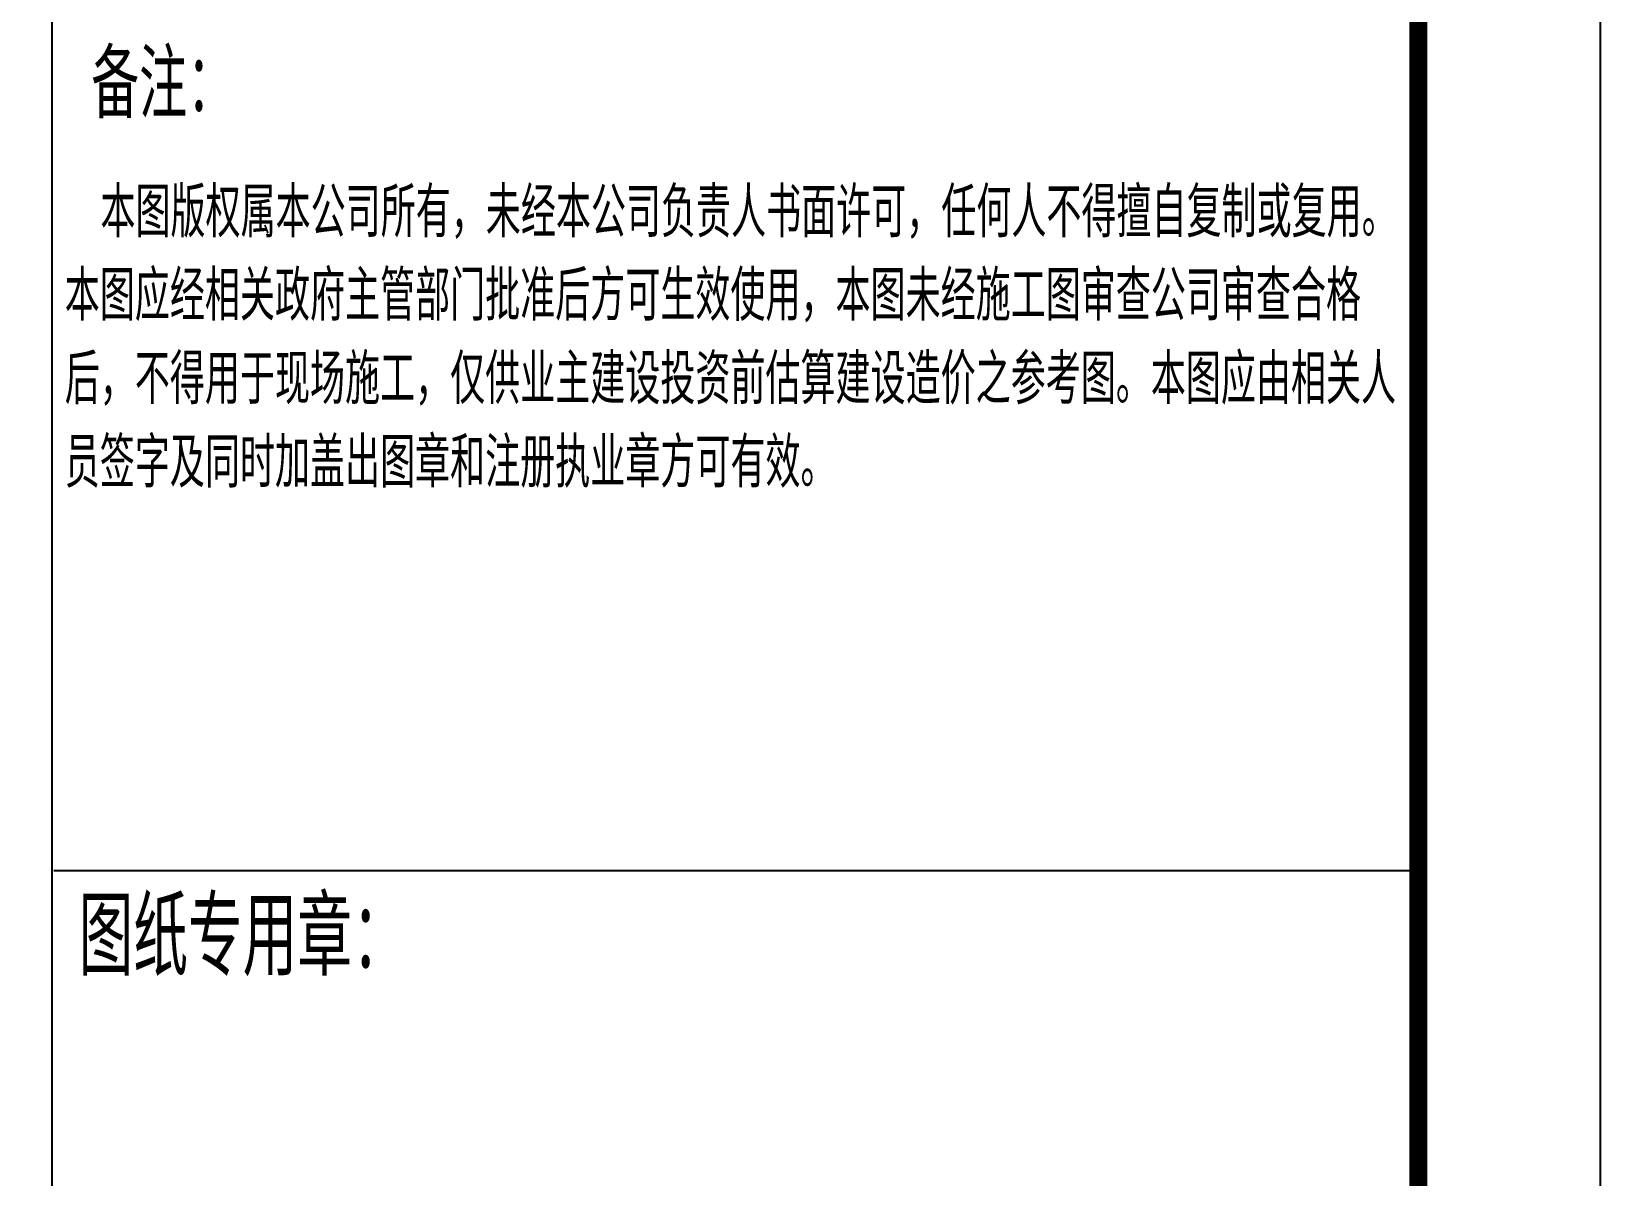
# Model space of a CAD drawing. Extents: x -695846 to 822170, y -413475 to 397179.
# Drawn here: x 579411 to 588020, y -37510 to -31226 of the extents above; entities that cross this region are included whole.
import ezdxf

# ---------------------------------------------------------------- set-up
doc = ezdxf.new("R2010")
doc.units = 0
doc.header["$LTSCALE"] = 1000
doc.header["$MEASUREMENT"] = 0
doc.layers.add('T-图框-175', color=175, linetype='Continuous')
doc.layers.add('TK', color=4, linetype='Continuous')
doc.styles.add('tk', font='txt.shx', dxfattribs={"width": 0.7, "bigfont": 'hztxt.shx'})

# ---------------------------------------------------------------- blocks, each defined once
blk = doc.blocks.new('备注')
at = {"layer": 'TK', "insert": (2526775, -172239.4), "char_height": 313.797, "attachment_point": 1, "style": 'tk'}
blk.add_mtext_dynamic_manual_height_columns(' {\\H0.875x;本图版权属本公司所有，未经本公司负责人书面许可，任何人不得擅自复制或复用。本图应经相关政府主管部门批准后方可生效使用，本图未经施工图审查公司审查合格后，不得用于现场施工，仅供业主建设投资前估算建设造价之参考图。本图应由相关人员签字及同时加盖出图章和注册执业章方可有效。}', width=7379.473, gutter_width=1470, heights=[0], dxfattribs=at)
blk = doc.blocks.new('3er1t35wer1t')
at = {"layer": 'TK', "color": 7}
blk.add_line((313394.3, 294154.6), (320894.3, 294154.6), dxfattribs=at)
blk.add_lwpolyline([(313385.4, 263477.1), (313385.4, 303477.1), (320885.4, 303477.1), (320885.4, 263477.1)], close=True, dxfattribs=at)
at = {"lineweight": 20}
blk.add_blockref('备注', (-2213320.2, 470143.9), dxfattribs=at)
at = {"color": 7, "style": 'tk', "width": 0.7}
blk.add_text('备注：', height=375, dxfattribs=at).set_placement((313600.5, 298283.4))
at = {"layer": 'TK', "color": 7, "lineweight": -3, "style": 'tk', "width": 0.7}
blk.add_text('图纸专用章：', height=428.57, dxfattribs=at).set_placement((313530.8, 293577.4))

msp = doc.modelspace()

# ---------------------------------------------------------------- linework, layer by layer
at = {"layer": 'T-图框-175'}
msp.add_lwpolyline([(528619.9, -67508.6), (588019.9, -67508.6), (588019.9, -25508.6), (528619.9, -25508.6)], close=True, dxfattribs=at)
at = {"layer": 'T-图框-175', "const_width": 100}
msp.add_lwpolyline([(531119.9, -66508.6), (587019.9, -66508.6), (587019.9, -26508.6), (531119.9, -26508.6)], close=True, dxfattribs=at)

# ---------------------------------------------------------------- block references
msp.add_blockref('3er1t35wer1t', (266139.4, -329985.7))

doc.saveas('drawing.dxf')
